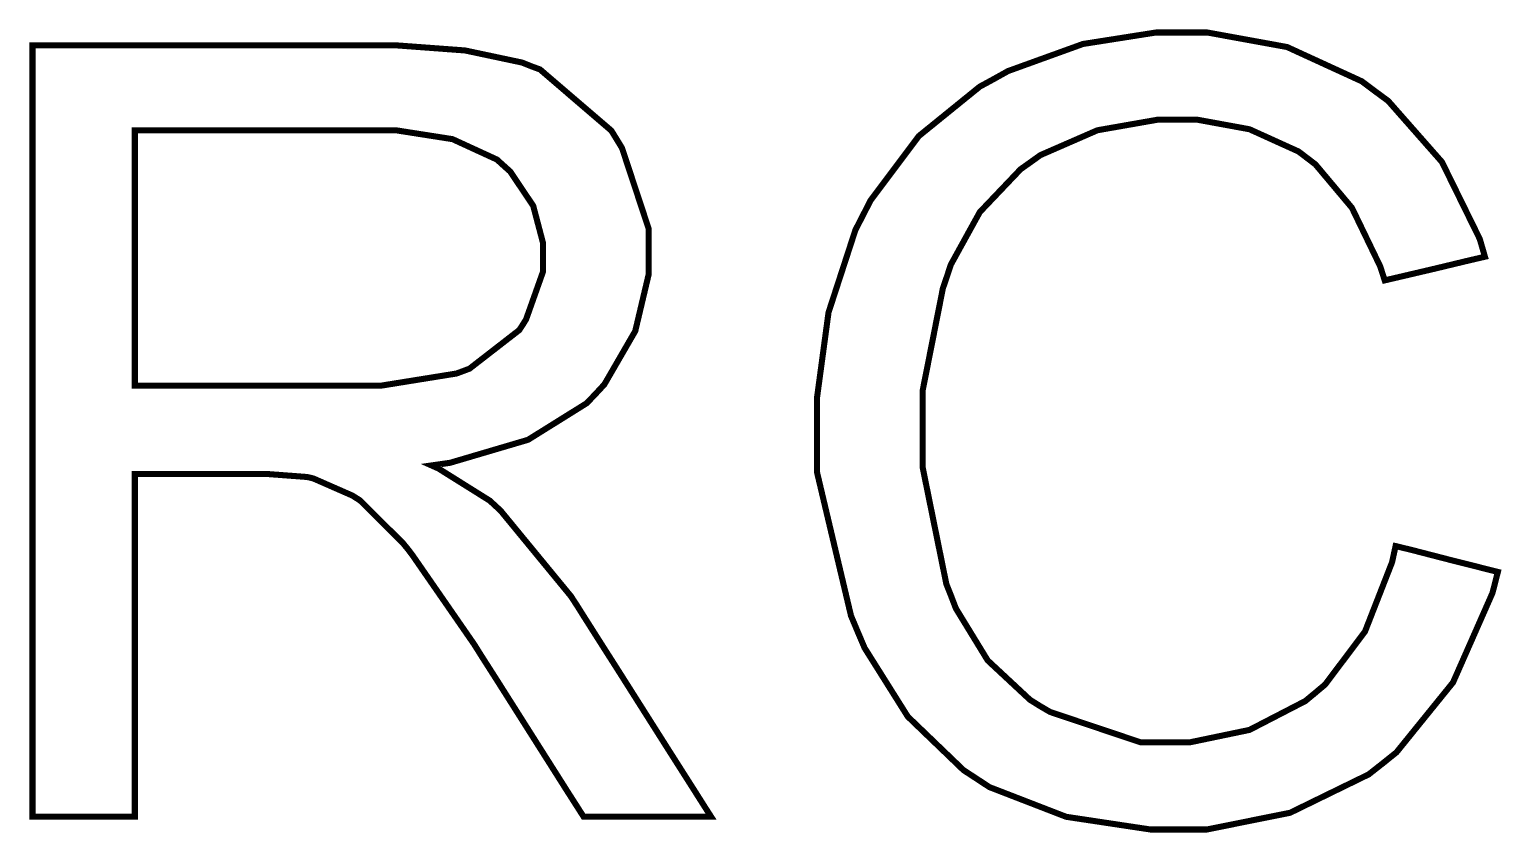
# Model space of a CAD drawing. Extents: x 1.04 to 7.6, y 1.38 to 10.43.
# Drawn here: x 1.947 to 2.675, y 10.036 to 10.433 of the extents above; entities that cross this region are included whole.
import ezdxf

# ---------------------------------------------------------------- set-up
doc = ezdxf.new("R2010")
doc.units = 0
doc.layers.get('0').update_dxf_attribs({"linetype": 'CONTINUOUS'})

msp = doc.modelspace()

# ---------------------------------------------------------------- linework, layer by layer
at = {"color": 250, "const_width": 0.003}
for points in [[(1.94803, 10.0435), (1.94803, 10.0435), (1.94803, 10.0599), (1.94803, 10.1032), (1.94803, 10.1643), (1.94803, 10.2344), (1.94803, 10.3045), (1.94803, 10.3656), (1.94803, 10.4089), (1.94803, 10.4252), (1.94803, 10.4252), (1.94803, 10.4252), (1.95529, 10.4252), (1.97444, 10.4252), (2.00151, 10.4252), (2.03261, 10.4252), (2.06369, 10.4252), (2.09076, 10.4252), (2.10992, 10.4252), (2.11724, 10.4252), (2.11724, 10.4252), (2.12842, 10.4252), (2.16211, 10.4227), (2.19038, 10.4167), (2.19482, 10.4149), (2.19922, 10.4133), (2.23454, 10.383), (2.23719, 10.3787), (2.23981, 10.3744), (2.25299, 10.3345), (2.25299, 10.3212), (2.25299, 10.3118), (2.24636, 10.2838), (2.23107, 10.2574), (2.22672, 10.2527), (2.22233, 10.2481), (2.19331, 10.23), (2.15468, 10.2186), (2.14556, 10.2173), (2.14893, 10.2158), (2.17432, 10.1999), (2.17606, 10.1983), (2.17974, 10.1949), (2.21451, 10.1526), (2.21783, 10.1475), (2.21783, 10.1475), (2.22065, 10.143), (2.22814, 10.1312), (2.23872, 10.1146), (2.25082, 10.0955), (2.26292, 10.0764), (2.27349, 10.0598), (2.28097, 10.048), (2.28386, 10.0435), (2.28386, 10.0435), (2.28386, 10.0435), (2.27399, 10.0435), (2.25228, 10.0435), (2.23058, 10.0435), (2.22076, 10.0435), (2.22076, 10.0435), (2.22076, 10.0435), (2.21283, 10.0559), (2.19553, 10.0832), (2.17817, 10.1106), (2.17031, 10.1229), (2.17031, 10.1229), (2.16661, 10.1288), (2.13629, 10.1726), (2.13396, 10.1757), (2.13151, 10.1787), (2.11014, 10.2), (2.10824, 10.2012), (2.10633, 10.2024), (2.08718, 10.2108), (2.08524, 10.2113), (2.08376, 10.2116), (2.06381, 10.2131), (2.05718, 10.2131), (2.05718, 10.2131), (2.04801, 10.2131), (2.02794, 10.2131), (2.00782, 10.2131), (1.99869, 10.2131), (1.99869, 10.2131), (1.99869, 10.2131), (1.99869, 10.2058), (1.99869, 10.1866), (1.99869, 10.1594), (1.99869, 10.1283), (1.99869, 10.0972), (1.99869, 10.07), (1.99869, 10.0508), (1.99869, 10.0435), (1.99869, 10.0435), (1.99869, 10.0435), (1.99078, 10.0435), (1.97336, 10.0435), (1.95589, 10.0435), (1.94803, 10.0435), (1.94803, 10.0435)], [(2.62267, 10.1774), (2.62267, 10.1774), (2.63053, 10.1755), (2.64794, 10.171), (2.66536, 10.1666), (2.67329, 10.1646), (2.67329, 10.1646), (2.67063, 10.1542), (2.6511, 10.1099), (2.6231, 10.0753), (2.61626, 10.0698), (2.60938, 10.0644), (2.57047, 10.0454), (2.52919, 10.0371), (2.51546, 10.0371), (2.50146, 10.0371), (2.45964, 10.0434), (2.42165, 10.0581), (2.41525, 10.0623), (2.40881, 10.0665), (2.38124, 10.093), (2.35986, 10.127), (2.3565, 10.1349), (2.35314, 10.1429), (2.33637, 10.2137), (2.33637, 10.2372), (2.33637, 10.2512), (2.34201, 10.293), (2.35531, 10.3338), (2.3591, 10.3412), (2.3629, 10.3486), (2.38667, 10.3803), (2.41689, 10.4048), (2.42389, 10.4086), (2.43087, 10.4125), (2.46793, 10.4259), (2.50418, 10.4316), (2.51628, 10.4316), (2.5294, 10.4316), (2.56896, 10.4244), (2.60601, 10.4074), (2.61253, 10.4025), (2.61903, 10.3977), (2.64561, 10.3675), (2.66433, 10.3294), (2.66689, 10.3206), (2.66689, 10.3206), (2.65913, 10.3188), (2.64208, 10.3147), (2.625, 10.3107), (2.61729, 10.3089), (2.61729, 10.3089), (2.61507, 10.3158), (2.60107, 10.3448), (2.58301, 10.3663), (2.57883, 10.3695), (2.5746, 10.3727), (2.55035, 10.3837), (2.52414, 10.3885), (2.5154, 10.3885), (2.50532, 10.3885), (2.4751, 10.3832), (2.44689, 10.3709), (2.442, 10.3674), (2.43707, 10.3639), (2.41689, 10.3427), (2.40256, 10.3167), (2.40061, 10.3108), (2.3986, 10.3049), (2.38861, 10.2544), (2.38861, 10.2375), (2.38861, 10.2163), (2.40033, 10.1586), (2.40272, 10.1526), (2.40506, 10.1465), (2.42079, 10.1208), (2.44174, 10.1013), (2.44672, 10.0982), (2.45167, 10.0953), (2.49636, 10.0803), (2.51129, 10.0803), (2.52106, 10.0803), (2.55035, 10.0864), (2.57801, 10.1007), (2.58296, 10.1048), (2.58783, 10.1089), (2.60753, 10.1351), (2.62093, 10.1694), (2.62267, 10.1774)], [(1.99869, 10.2568), (1.99869, 10.2568), (2.01563, 10.2568), (2.0529, 10.2568), (2.09011, 10.2568), (2.1071, 10.2568), (2.1071, 10.2568), (2.12061, 10.2568), (2.15788, 10.2628), (2.16114, 10.264), (2.16433, 10.2652), (2.18896, 10.2843), (2.19065, 10.2869), (2.19233, 10.2896), (2.20074, 10.3133), (2.20074, 10.3211), (2.20074, 10.3273), (2.19586, 10.3458), (2.18446, 10.3628), (2.18121, 10.3657), (2.1779, 10.3687), (2.15593, 10.3788), (2.12847, 10.3831), (2.11936, 10.3831), (2.11936, 10.3831), (2.10047, 10.3831), (2.05903, 10.3831), (2.01753, 10.3831), (1.99869, 10.3831), (1.99869, 10.3831), (1.99869, 10.3831), (1.99869, 10.3634), (1.99869, 10.32), (1.99869, 10.2765), (1.99869, 10.2568), (1.99869, 10.2568)]]:
    msp.add_lwpolyline(points, close=True, dxfattribs=at)

doc.saveas('drawing.dxf')
